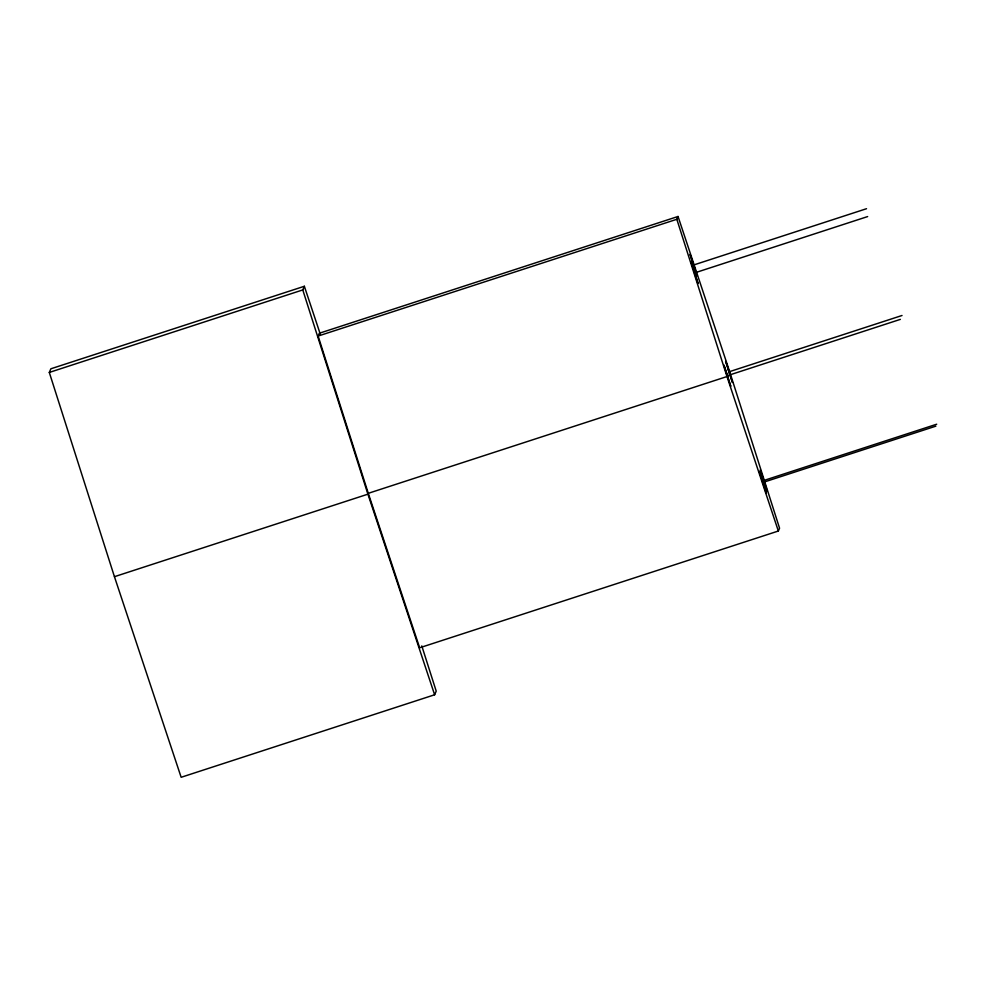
<?xml version="1.0" encoding="UTF-8"?>
<svg xmlns="http://www.w3.org/2000/svg" width="986" height="986" viewBox="0 0 986 986"><rect width="100%" height="100%" fill="white"/><g stroke="black" fill="none" stroke-linecap="round" stroke-linejoin="round"><path stroke-width="1.48" d="M421.786 645.892L436.206 691.124L434.629 694.773L181.153 777.288L114.438 576.687L49.3 372.437L50.878 368.789L304.354 286.273L320.314 334.242M434.629 694.773L367.914 494.171L302.776 289.921L304.354 286.273M318.121 336.053L319.341 333.243L678.035 216.476L729.406 370.946L779.556 528.213L778.348 531.023L419.654 647.79L368.283 493.32L318.121 336.053L676.827 219.286L678.035 216.476M49.3 372.437L302.776 289.921M693.515 265.037L866.521 208.712M694.649 272.9L867.643 216.575M729.036 371.808L902.03 315.495M727.348 375.691L900.354 319.378M368.283 493.32L726.978 376.553L778.348 531.023M114.438 576.687L367.914 494.171M763.706 480.527L936.7 424.214M762.868 482.462L935.862 426.149M692.529 262.362L696.954 275.686L690.089 254.388L694.514 267.711M693.651 270.213L698.088 283.549L691.211 262.251L695.648 275.575M728.038 369.134L732.462 382.457L725.597 361.159L730.022 374.483M726.362 373.016L730.786 386.339L723.921 365.042L728.346 378.365M762.708 477.853L767.133 491.176L760.268 469.878L764.705 483.202M761.87 479.788L766.295 493.111L759.43 471.813L763.854 485.137M676.827 219.286L726.978 376.553"/></g></svg>
